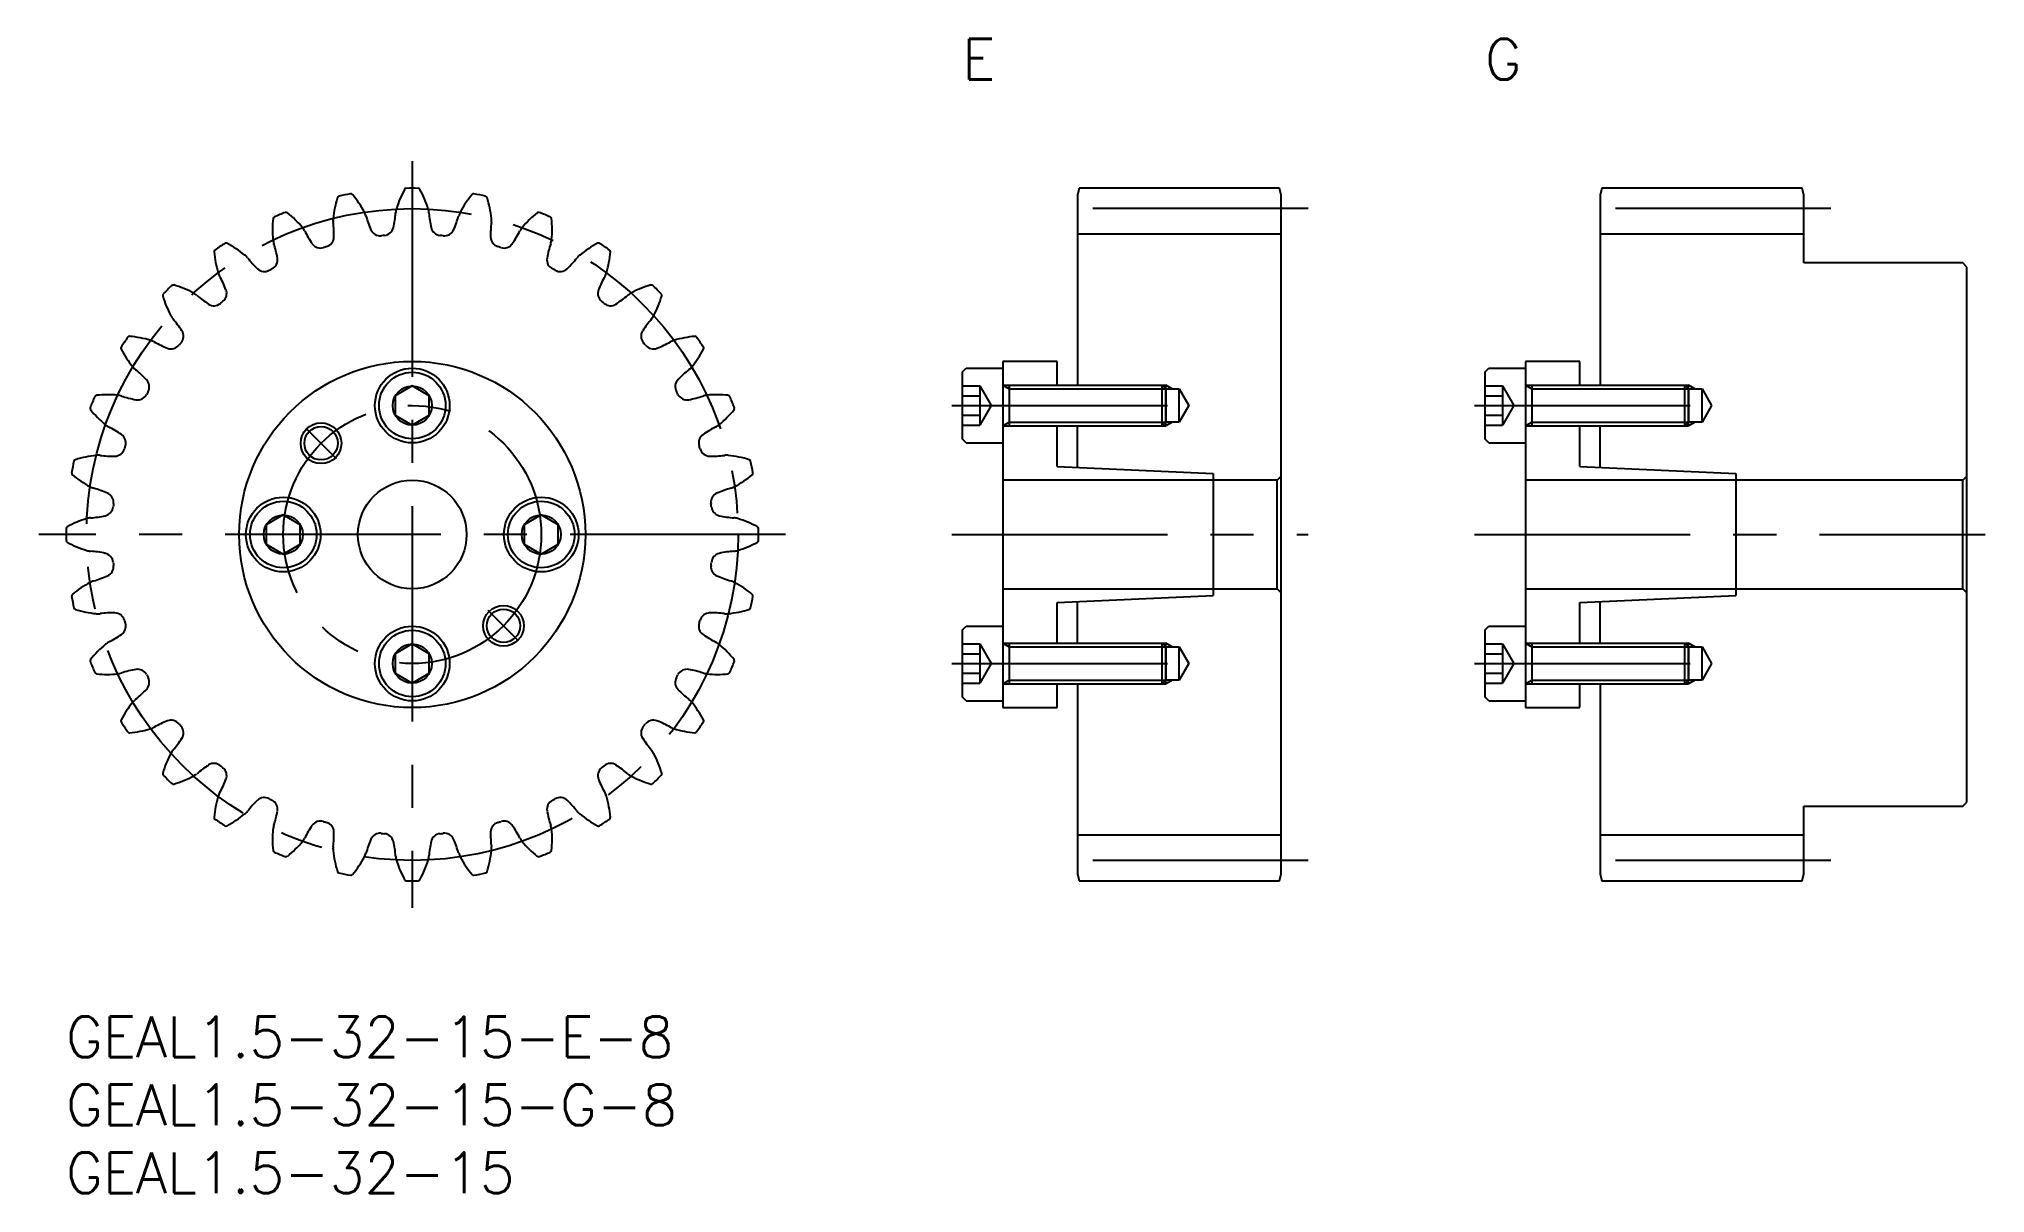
# Model space of a CAD drawing. Extents: x -2 to 141, y -13 to 72.
import ezdxf

# ---------------------------------------------------------------- set-up
doc = ezdxf.new("R2010")
doc.units = 0
doc.header["$LTSCALE"] = 0.5
doc.linetypes.add('CENTER', pattern=[50.8, 31.75, -6.35, 6.35, -6.35])
for name, color, linetype in [('MSM_CENTER', 1, 'CENTER'), ('MSM_CONTINUOUS', 7, 'CONTINUOUS'), ('MSM_NARROW', 5, 'CONTINUOUS'), ('MSM_PART_NUMBER', 7, 'CONTINUOUS')]:
    doc.layers.add(name, color=color, linetype=linetype)
doc.styles.get("Standard").update_dxf_attribs({"font": 'txt.shx', "height": 1, "bigfont": 'bigfont.shx'})

# ---------------------------------------------------------------- blocks, each defined once
blk = doc.blocks.new('*U3')
at = {"layer": 'MSM_PART_NUMBER'}
blk.add_text('GEAL1.5-32-15-G-8', height=3, dxfattribs=at).set_placement((0, -8))
blk = doc.blocks.new('*U4')
at = {"layer": 'MSM_PART_NUMBER'}
blk.add_text('GEAL1.5-32-15-E-8', height=3, dxfattribs=at).set_placement((0, -3))
blk = doc.blocks.new('*U5')
at = {"layer": 'MSM_PART_NUMBER'}
blk.add_text('GEAL1.5-32-15', height=3, dxfattribs=at).set_placement((0, -13))
blk = doc.blocks.new('*U6')
at = {"layer": 'MSM_PART_NUMBER'}
blk.add_text('E', height=3, dxfattribs=at).set_placement((66, 69))
blk = doc.blocks.new('*U7')
at = {"layer": 'MSM_PART_NUMBER'}
blk.add_text('G', height=3, dxfattribs=at).set_placement((104.5, 69))

msp = doc.modelspace()

# ---------------------------------------------------------------- linework, layer by layer
at = {"layer": 'MSM_CENTER'}
for p, q in [((25.5, 63), (25.5, 8)), ((91.5, 59.5), (72.5, 59.5)), ((130, 59.5), (111, 59.5)), ((65.25, 45), (83.12, 45)), ((103.75, 45), (121.62, 45)), ((17.67, 43.33), (19.9, 41.1)), ((53, 35.5), (-2, 35.5)), ((65.25, 35.5), (91.5, 35.5)), ((103.75, 35.5), (141.35, 35.5)), ((33.33, 27.67), (31.1, 29.9)), ((65.25, 26), (83.12, 26)), ((103.75, 26), (121.62, 26)), ((91.5, 11.5), (72.5, 11.5)), ((130, 11.5), (111, 11.5))]:
    msp.add_line(p, q, dxfattribs=at)
for radius in [24, 9.5]:
    msp.add_circle((25.5, 35.5), radius, dxfattribs=at)
at = {"layer": 'MSM_CONTINUOUS'}
for p, q in [((74.63, 61), (74.5, 60.5)), ((74.5, 60.5), (74.5, 46.5)), ((89.37, 61), (74.63, 61)), ((89.5, 60.5), (89.37, 61)), ((89.5, 10.5), (89.5, 60.5)), ((113.13, 61), (113, 60.5)), ((113, 60.5), (113, 46.5)), ((127.87, 61), (113.13, 61)), ((128, 60.5), (127.87, 61)), ((128, 55.5), (128, 60.5)), ((89.5, 57.63), (74.5, 57.63)), ((128, 57.63), (113, 57.63)), ((139.7, 55.5), (128, 55.5)), ((140, 55.2), (139.7, 55.5)), ((140, 15.8), (140, 55.2)), ((66, 47.45), (66.3, 47.75)), ((66, 47.45), (66, 42.55)), ((66.3, 47.75), (69, 47.75)), ((69, 48.25), (69, 22.75)), ((73, 48.25), (69, 48.25)), ((73, 46.5), (73, 48.25)), ((104.5, 47.45), (104.8, 47.75)), ((104.5, 47.45), (104.5, 42.55)), ((104.8, 47.75), (107.5, 47.75)), ((107.5, 48.25), (107.5, 22.75)), ((111.5, 48.25), (107.5, 48.25)), ((111.5, 46.5), (111.5, 48.25)), ((25.5, 46.44), (24.25, 45.72)), ((26.75, 45.72), (25.5, 46.44)), ((66, 46.44), (67.3, 46.44)), ((67.3, 46.44), (67.3, 43.56)), ((67.3, 46.44), (68.13, 45)), ((69, 46.5), (80.73, 46.5)), ((69.47, 46.5), (69.47, 43.5)), ((80.73, 43.5), (80.73, 46.5)), ((80.73, 46.5), (81, 46.23)), ((81, 46.23), (82, 46.23)), ((81, 46.23), (81, 43.77)), ((82, 43.77), (82, 46.23)), ((82, 46.23), (82.71, 45)), ((104.5, 46.44), (105.8, 46.44)), ((105.8, 46.44), (105.8, 43.56)), ((105.8, 46.44), (106.63, 45)), ((107.5, 46.5), (119.23, 46.5)), ((107.97, 46.5), (107.97, 43.5)), ((119.23, 43.5), (119.23, 46.5)), ((119.23, 46.5), (119.5, 46.23)), ((119.5, 46.23), (120.5, 46.23)), ((119.5, 46.23), (119.5, 43.77)), ((120.5, 43.77), (120.5, 46.23)), ((120.5, 46.23), (121.21, 45)), ((24.25, 45.72), (24.25, 44.28)), ((26.75, 44.28), (26.75, 45.72)), ((66, 45.72), (67.3, 45.72)), ((68.13, 45), (67.3, 43.56)), ((82.71, 45), (82, 43.77)), ((104.5, 45.72), (105.8, 45.72)), ((106.63, 45), (105.8, 43.56)), ((121.21, 45), (120.5, 43.77)), ((24.25, 44.28), (25.5, 43.56)), ((25.5, 43.56), (26.75, 44.28)), ((66, 44.28), (67.3, 44.28)), ((66, 43.56), (67.3, 43.56)), ((69, 43.5), (80.73, 43.5)), ((73, 40.5), (73, 43.5)), ((74.5, 40.43), (74.5, 43.5)), ((81, 43.77), (80.73, 43.5)), ((82, 43.77), (81, 43.77)), ((104.5, 44.28), (105.8, 44.28)), ((104.5, 43.56), (105.8, 43.56)), ((107.5, 43.5), (119.23, 43.5)), ((111.5, 40.5), (111.5, 43.5)), ((113, 40.43), (113, 43.5)), ((119.5, 43.77), (119.23, 43.5)), ((120.5, 43.77), (119.5, 43.77)), ((66.3, 42.25), (66, 42.55)), ((66.3, 42.25), (69, 42.25)), ((104.8, 42.25), (104.5, 42.55)), ((104.8, 42.25), (107.5, 42.25)), ((73, 40.5), (84.5, 40)), ((111.5, 40.5), (123, 40)), ((89.2, 39.5), (69, 39.5)), ((84.5, 40), (84.5, 31)), ((89.5, 39.8), (89.2, 39.5)), ((89.2, 31.5), (89.2, 39.5)), ((139.7, 39.5), (107.5, 39.5)), ((123, 40), (123, 31)), ((140, 39.8), (139.7, 39.5)), ((139.7, 31.5), (139.7, 39.5)), ((16, 36.94), (14.75, 36.22)), ((14.75, 36.22), (14.75, 34.78)), ((17.25, 36.22), (16, 36.94)), ((17.25, 34.78), (17.25, 36.22)), ((35, 36.94), (33.75, 36.22)), ((33.75, 36.22), (33.75, 34.78)), ((36.25, 36.22), (35, 36.94)), ((36.25, 34.78), (36.25, 36.22)), ((14.75, 34.78), (16, 34.06)), ((16, 34.06), (17.25, 34.78)), ((33.75, 34.78), (35, 34.06)), ((35, 34.06), (36.25, 34.78)), ((69, 31.5), (89.2, 31.5)), ((73, 30.5), (84.5, 31)), ((73, 27.5), (73, 30.5)), ((74.5, 27.5), (74.5, 30.57)), ((89.2, 31.5), (89.5, 31.2)), ((107.5, 31.5), (139.7, 31.5)), ((111.5, 30.5), (123, 31)), ((111.5, 27.5), (111.5, 30.5)), ((113, 27.5), (113, 30.57)), ((139.7, 31.5), (140, 31.2)), ((66, 28.45), (66.3, 28.75)), ((66.3, 28.75), (69, 28.75)), ((104.5, 28.45), (104.8, 28.75)), ((104.8, 28.75), (107.5, 28.75)), ((25.5, 27.44), (24.25, 26.72)), ((26.75, 26.72), (25.5, 27.44)), ((66, 28.45), (66, 23.55)), ((66, 27.44), (67.3, 27.44)), ((67.3, 27.44), (67.3, 24.56)), ((67.3, 27.44), (68.13, 26)), ((69, 27.5), (80.73, 27.5)), ((69.47, 27.5), (69.47, 24.5)), ((80.73, 24.5), (80.73, 27.5)), ((80.73, 27.5), (81, 27.23)), ((104.5, 28.45), (104.5, 23.55)), ((104.5, 27.44), (105.8, 27.44)), ((105.8, 27.44), (105.8, 24.56)), ((105.8, 27.44), (106.63, 26)), ((107.5, 27.5), (119.23, 27.5)), ((107.97, 27.5), (107.97, 24.5)), ((119.23, 24.5), (119.23, 27.5)), ((119.23, 27.5), (119.5, 27.23)), ((24.25, 26.72), (24.25, 25.28)), ((26.75, 25.28), (26.75, 26.72)), ((66, 26.72), (67.3, 26.72)), ((68.13, 26), (67.3, 24.56)), ((81, 27.23), (82, 27.23)), ((81, 27.23), (81, 24.77)), ((82, 24.77), (82, 27.23)), ((82, 27.23), (82.71, 26)), ((82.71, 26), (82, 24.77)), ((104.5, 26.72), (105.8, 26.72)), ((106.63, 26), (105.8, 24.56)), ((119.5, 27.23), (120.5, 27.23)), ((119.5, 27.23), (119.5, 24.77)), ((120.5, 24.77), (120.5, 27.23)), ((120.5, 27.23), (121.21, 26)), ((121.21, 26), (120.5, 24.77)), ((24.25, 25.28), (25.5, 24.56)), ((25.5, 24.56), (26.75, 25.28)), ((66, 25.28), (67.3, 25.28)), ((66, 24.56), (67.3, 24.56)), ((69, 24.5), (80.73, 24.5)), ((73, 22.75), (73, 24.5)), ((74.5, 24.5), (74.5, 10.5)), ((81, 24.77), (80.73, 24.5)), ((82, 24.77), (81, 24.77)), ((104.5, 25.28), (105.8, 25.28)), ((104.5, 24.56), (105.8, 24.56)), ((107.5, 24.5), (119.23, 24.5)), ((111.5, 22.75), (111.5, 24.5)), ((113, 24.5), (113, 10.5)), ((119.5, 24.77), (119.23, 24.5)), ((120.5, 24.77), (119.5, 24.77)), ((66.3, 23.25), (66, 23.55)), ((66.3, 23.25), (69, 23.25)), ((104.8, 23.25), (104.5, 23.55)), ((104.8, 23.25), (107.5, 23.25)), ((69, 22.75), (73, 22.75)), ((107.5, 22.75), (111.5, 22.75)), ((139.7, 15.5), (140, 15.8)), ((128, 10.5), (128, 15.5)), ((128, 15.5), (139.7, 15.5)), ((89.5, 13.37), (74.5, 13.37)), ((128, 13.37), (113, 13.37)), ((74.5, 10.5), (74.63, 10)), ((89.37, 10), (89.5, 10.5)), ((113, 10.5), (113.13, 10)), ((127.87, 10), (128, 10.5)), ((74.63, 10), (89.37, 10)), ((113.13, 10), (127.87, 10))]:
    msp.add_line(p, q, dxfattribs=at)
for centre, radius in [((25.5, 35.5), 12.75), ((25.5, 45), 2.75), ((25.5, 45), 2.45), ((25.5, 45), 1.44), ((18.78, 42.22), 1.23), ((25.5, 35.5), 4), ((16, 35.5), 2.75), ((16, 35.5), 2.45), ((35, 35.5), 2.75), ((35, 35.5), 2.45), ((16, 35.5), 1.44), ((35, 35.5), 1.44), ((25.5, 26), 2.75), ((32.22, 28.78), 1.23), ((25.5, 26), 2.45), ((25.5, 26), 1.44)]:
    msp.add_circle(centre, radius, dxfattribs=at)
for centre, radius, start, end in [((27.63, 57.95), 8, 162.8045, 174.0625), ((20.13, 60.27), 0.15, 102.2381, 162.8045), ((25.5, 35.5), 25.5, 100.2619, 102.2381), ((20.98, 60.44), 0.15, 39.6955, 100.2619), ((14.94, 55.43), 8, 28.4375, 39.6955), ((31.97, 57.11), 8, 151.5545, 162.8125), ((25.06, 60.85), 0.15, 90.9881, 151.5545), ((25.5, 35.5), 25.5, 89.0119, 90.9881), ((25.94, 60.85), 0.15, 28.4455, 89.0119), ((19.03, 57.11), 8, 17.1875, 28.4455), ((36.06, 55.43), 8, 140.3045, 151.5625), ((30.02, 60.44), 0.15, 79.7381, 140.3045), ((25.5, 35.5), 25.5, 77.7619, 79.7381), ((30.87, 60.27), 0.15, 17.1955, 77.7619), ((23.37, 57.95), 8, 5.9375, 17.1955), ((15.4, 58.75), 0.15, 113.4881, 174.0545), ((25.5, 35.5), 25.5, 111.5119, 113.4881), ((16.2, 59.08), 0.15, 50.9455, 111.5121), ((11.26, 52.99), 8, 39.6875, 50.9455), ((20.89, 58.65), 1.23, 174.0625, 187.2926), ((20.89, 58.65), 1.23, 15.2074, 28.4375), ((28.95, 60.84), 7.11, 195.2074, 204.0209), ((17.18, 59.68), 7.11, 347.2291, 356.0426), ((25.5, 59.11), 1.23, 162.8125, 176.0426), ((25.5, 59.11), 1.23, 3.9574, 17.1875), ((33.82, 59.68), 7.11, 183.9574, 192.7709), ((22.05, 60.84), 7.11, 335.9791, 344.7926), ((30.11, 58.65), 1.23, 151.5625, 164.7926), ((30.11, 58.65), 1.23, 352.7074, 5.9375), ((39.74, 52.99), 8, 129.0545, 140.3125), ((34.8, 59.08), 0.15, 68.4881, 129.0545), ((25.5, 35.5), 25.5, 66.5119, 68.4881), ((35.6, 58.75), 0.15, 5.9455, 66.5119), ((23.2, 57.94), 8, 174.0545, 185.3125), ((16.47, 57.31), 1.23, 26.4574, 39.6875), ((23.94, 61.03), 7.11, 206.4574, 215.2709), ((18.98, 57.43), 0.75, 286.568, 358.4791), ((12.62, 57.59), 7.11, 358.4791, 7.2926), ((23.14, 58.25), 0.75, 204.0209, 275.932), ((25.5, 35.5), 22.12, 95.318, 95.932), ((23.38, 58.28), 0.75, 275.318, 347.2291), ((27.62, 58.28), 0.75, 192.7709, 264.682), ((25.5, 35.5), 22.12, 84.068, 84.682), ((27.86, 58.25), 0.75, 264.068, 335.9791), ((38.38, 57.59), 7.11, 172.7074, 181.5209), ((32.02, 57.43), 0.75, 181.5209, 253.432), ((27.06, 61.03), 7.11, 324.7291, 333.5426), ((34.53, 57.31), 1.23, 140.3125, 153.5426), ((27.8, 57.94), 8, 354.6875, 5.9455), ((11.05, 56.33), 0.15, 124.7381, 185.3045), ((18.87, 57.06), 8, 185.3045, 196.5625), ((25.5, 35.5), 25.5, 122.7619, 124.7381), ((11.78, 56.82), 0.15, 62.1955, 122.7619), ((8.12, 49.87), 8, 50.9375, 62.1955), ((12.38, 55.13), 1.23, 37.7074, 50.9375), ((16.47, 57.31), 1.23, 185.3125, 198.5426), ((8.56, 54.66), 7.11, 9.7291, 18.5426), ((18.74, 57.35), 0.75, 215.2709, 287.182), ((25.5, 35.5), 22.12, 106.568, 107.182), ((25.5, 35.5), 22.12, 72.818, 73.432), ((32.26, 57.35), 0.75, 252.818, 324.7291), ((42.44, 54.66), 7.11, 161.4574, 170.2709), ((34.53, 57.31), 1.23, 341.4574, 354.6875), ((38.62, 55.13), 1.23, 129.0625, 142.2926), ((42.88, 49.87), 8, 117.8045, 129.0625), ((39.22, 56.82), 0.15, 57.2381, 117.8045), ((25.5, 35.5), 25.5, 55.2619, 57.2381), ((32.13, 57.06), 8, 343.4375, 354.6955), ((39.95, 56.33), 0.15, 354.6955, 55.2619), ((12.38, 55.13), 1.23, 196.5625, 209.7926), ((5.14, 50.98), 7.11, 20.9791, 29.7926), ((18.99, 60.23), 7.11, 217.7074, 226.5209), ((14.61, 55.62), 0.75, 226.5209, 298.432), ((25.5, 35.5), 22.12, 117.818, 118.432), ((14.83, 55.73), 0.75, 297.818, 9.7291), ((36.17, 55.73), 0.75, 170.2709, 242.182), ((25.5, 35.5), 22.13, 61.568, 62.182), ((36.39, 55.62), 0.75, 241.568, 313.4791), ((32.01, 60.23), 7.11, 313.4791, 322.2926), ((45.86, 50.98), 7.11, 150.2074, 159.0209), ((38.62, 55.13), 1.23, 330.2074, 343.4375), ((7.27, 53.11), 0.15, 135.9881, 196.5545), ((14.79, 55.35), 8, 196.5545, 207.8125), ((25.5, 35.5), 25.5, 134.0119, 135.9881), ((7.89, 53.73), 0.15, 73.4455, 134.0119), ((5.65, 46.21), 8, 62.1875, 73.4455), ((8.81, 52.19), 1.23, 48.9574, 62.1875), ((14.29, 58.49), 7.11, 228.9574, 237.7709), ((11.08, 53.26), 0.75, 309.068, 20.9791), ((39.92, 53.26), 0.75, 159.0209, 230.932), ((36.71, 58.49), 7.11, 302.2291, 311.0426), ((42.19, 52.19), 1.23, 117.8125, 131.0426), ((45.35, 46.21), 8, 106.5545, 117.8125), ((43.11, 53.73), 0.15, 45.9881, 106.5545), ((25.5, 35.5), 25.5, 44.0119, 45.9881), ((36.21, 55.35), 8, 332.1875, 343.4455), ((43.73, 53.11), 0.15, 343.4455, 44.0119), ((8.81, 52.19), 1.23, 207.8125, 221.0426), ((10.89, 53.1), 0.75, 237.7709, 309.682), ((25.5, 35.5), 22.13, 129.068, 129.682), ((25.5, 35.5), 22.12, 50.318, 50.932), ((40.11, 53.1), 0.75, 230.318, 302.2291), ((42.19, 52.19), 1.23, 318.9574, 332.1875), ((2.51, 46.71), 7.11, 32.2291, 41.0426), ((7.9, 50.11), 0.75, 320.318, 32.2291), ((43.1, 50.11), 0.75, 147.7709, 219.682), ((48.49, 46.71), 7.11, 138.9574, 147.7709), ((4.18, 49.22), 0.15, 147.2381, 207.8045), ((11.13, 52.88), 8, 207.8045, 219.0625), ((25.5, 35.5), 25.5, 145.2619, 147.2381), ((4.67, 49.95), 0.15, 84.6955, 145.2619), ((3.94, 42.13), 8, 73.4375, 84.6955), ((5.87, 48.62), 1.23, 60.2074, 73.4375), ((10.02, 55.86), 7.11, 240.2074, 249.0209), ((7.74, 49.92), 0.75, 249.0209, 320.932), ((25.5, 35.5), 22.12, 140.318, 140.932), ((25.5, 35.5), 22.12, 39.068, 39.682), ((43.26, 49.92), 0.75, 219.068, 290.9791), ((40.98, 55.86), 7.11, 290.9791, 299.7926), ((45.13, 48.62), 1.23, 106.5625, 119.7926), ((47.06, 42.13), 8, 95.3045, 106.5625), ((39.87, 52.88), 8, 320.9375, 332.1955), ((46.33, 49.95), 0.15, 34.7381, 95.3045), ((25.5, 35.5), 25.5, 32.7619, 34.7381), ((46.82, 49.22), 0.15, 332.1955, 32.7619), ((5.87, 48.62), 1.23, 219.0625, 232.2926), ((0.77, 42.01), 7.11, 43.4791, 52.2926), ((50.23, 42.01), 7.11, 127.7074, 136.5209), ((45.13, 48.62), 1.23, 307.7074, 320.9375), ((5.38, 46.39), 0.75, 331.568, 43.4791), ((25.5, 35.5), 22.12, 151.568, 152.182), ((45.62, 46.39), 0.75, 136.5209, 208.432), ((25.5, 35.5), 22.12, 27.818, 28.432), ((1.92, 44.8), 0.15, 158.4881, 219.0545), ((25.5, 35.5), 25.5, 156.5119, 158.4881), ((8.01, 49.74), 8, 219.0545, 230.3125), ((2.25, 45.6), 0.15, 95.9455, 156.5119), ((3.06, 37.8), 8, 84.6875, 95.9455), ((3.69, 44.53), 1.23, 71.4574, 84.6875), ((6.34, 52.44), 7.11, 251.4574, 260.2709), ((5.27, 46.17), 0.75, 260.2709, 332.182), ((45.73, 46.17), 0.75, 207.818, 279.7291), ((44.66, 52.44), 7.11, 279.7291, 288.5426), ((47.31, 44.53), 1.23, 95.3125, 108.5426), ((47.94, 37.8), 8, 84.0545, 95.3125), ((42.99, 49.74), 8, 309.6875, 320.9455), ((48.75, 45.6), 0.15, 23.4881, 84.0545), ((25.5, 35.5), 25.5, 21.5119, 23.4881), ((49.08, 44.8), 0.15, 320.9455, 21.5119), ((3.69, 44.53), 1.23, 230.3125, 243.5426), ((-0.03, 37.06), 7.11, 54.7291, 63.5426), ((51.03, 37.06), 7.11, 116.4574, 125.2709), ((47.31, 44.53), 1.23, 296.4574, 309.6875), ((3.57, 42.02), 0.75, 271.5209, 343.432), ((3.65, 42.26), 0.75, 342.818, 54.7291), ((25.5, 35.5), 22.13, 162.818, 163.432), ((47.35, 42.26), 0.75, 125.2709, 197.182), ((25.5, 35.5), 22.12, 16.568, 17.182), ((47.43, 42.02), 0.75, 196.568, 268.4791), ((25.5, 35.5), 25.5, 167.7619, 169.7381), ((0.73, 40.87), 0.15, 107.1955, 167.7619), ((3.05, 33.37), 8, 95.9375, 107.1955), ((2.35, 40.11), 1.23, 82.7074, 95.9375), ((3.41, 48.38), 7.11, 262.7074, 271.5209), ((47.59, 48.38), 7.11, 268.4791, 277.2926), ((48.65, 40.11), 1.23, 84.0625, 97.2926), ((47.95, 33.37), 8, 72.8045, 84.0625), ((50.27, 40.87), 0.15, 12.2381, 72.8045), ((25.5, 35.5), 25.5, 10.2619, 12.2381), ((0.56, 40.02), 0.15, 169.7381, 230.3045), ((5.57, 46.06), 8, 230.3045, 241.5625), ((2.35, 40.11), 1.23, 241.5625, 254.7926), ((0.16, 32.05), 7.11, 65.9791, 74.7926), ((50.84, 32.05), 7.11, 105.2074, 114.0209), ((48.65, 40.11), 1.23, 285.2074, 298.4375), ((45.43, 46.06), 8, 298.4375, 309.6955), ((50.44, 40.02), 0.15, 309.6955, 10.2617), ((2.72, 37.62), 0.75, 282.7709, 354.682), ((2.75, 37.86), 0.75, 354.068, 65.9791), ((25.5, 35.5), 22.12, 174.068, 174.682), ((48.25, 37.86), 0.75, 114.0209, 185.932), ((25.5, 35.5), 22.12, 5.318, 5.932), ((48.28, 37.62), 0.75, 185.318, 257.2291), ((0.15, 35.94), 0.15, 118.4455, 179.0119), ((25.5, 35.5), 25.5, 179.0119, 180.9881), ((3.89, 29.03), 8, 107.1875, 118.4455), ((1.89, 35.5), 1.23, 93.9574, 107.1875), ((1.32, 43.82), 7.11, 273.9574, 282.7709), ((49.68, 43.82), 7.11, 257.2291, 266.0426), ((49.11, 35.5), 1.23, 72.8125, 86.0426), ((47.11, 29.03), 8, 61.5545, 72.8125), ((50.85, 35.94), 0.15, 0.9881, 61.5545), ((25.5, 35.5), 25.5, 359.0119, 0.9881), ((0.15, 35.06), 0.15, 180.9881, 241.5545), ((3.89, 41.97), 8, 241.5545, 252.8125), ((47.11, 41.97), 8, 287.1875, 298.4455), ((50.85, 35.06), 0.15, 298.4455, 359.0119), ((1.89, 35.5), 1.23, 252.8125, 266.0426), ((1.32, 27.18), 7.11, 77.2291, 86.0426), ((2.72, 33.38), 0.75, 5.318, 77.2291), ((2.75, 33.14), 0.75, 294.0209, 5.932), ((25.5, 35.5), 22.12, 185.318, 185.932), ((48.25, 33.14), 0.75, 174.068, 245.9791), ((25.5, 35.5), 22.13, 354.068, 354.682), ((48.28, 33.38), 0.75, 102.7709, 174.682), ((49.68, 27.18), 7.11, 93.9574, 102.7709), ((49.11, 35.5), 1.23, 273.9574, 287.1875), ((5.57, 24.94), 8, 118.4375, 129.6955), ((2.35, 30.89), 1.23, 105.2074, 118.4375), ((0.16, 38.95), 7.11, 285.2074, 294.0209), ((50.84, 38.95), 7.11, 245.9791, 254.7926), ((48.65, 30.89), 1.23, 61.5625, 74.7926), ((45.43, 24.94), 8, 50.3045, 61.5625), ((0.56, 30.98), 0.15, 129.6955, 190.2619), ((25.5, 35.5), 25.5, 190.2619, 192.2381), ((25.5, 35.5), 25.5, 347.7619, 349.7381), ((50.44, 30.98), 0.15, 349.7381, 50.3045), ((0.73, 30.13), 0.15, 192.2381, 252.8045), ((3.05, 37.63), 8, 252.8045, 264.0625), ((2.35, 30.89), 1.23, 264.0625, 277.2926), ((3.41, 22.62), 7.11, 88.4791, 97.2926), ((3.57, 28.98), 0.75, 16.568, 88.4791), ((3.65, 28.74), 0.75, 305.2709, 17.182), ((25.5, 35.5), 22.13, 196.568, 197.182), ((47.35, 28.74), 0.75, 162.818, 234.7291), ((25.5, 35.5), 22.12, 342.818, 343.432), ((47.43, 28.98), 0.75, 91.5209, 163.432), ((47.59, 22.62), 7.11, 82.7074, 91.5209), ((48.65, 30.89), 1.23, 262.7074, 275.9375), ((47.95, 37.63), 8, 275.9375, 287.1955), ((50.27, 30.13), 0.15, 287.1955, 347.7619), ((8.01, 21.26), 8, 129.6875, 140.9455), ((3.69, 26.47), 1.23, 116.4574, 129.6875), ((-0.03, 33.94), 7.11, 296.4574, 305.2709), ((51.03, 33.94), 7.11, 234.7291, 243.5426), ((47.31, 26.47), 1.23, 50.3125, 63.5426), ((42.99, 21.26), 8, 39.0545, 50.3125), ((1.92, 26.2), 0.15, 140.9455, 201.5119), ((25.5, 35.5), 25.5, 201.5119, 203.4881), ((25.5, 35.5), 25.5, 336.5119, 338.4881), ((49.08, 26.2), 0.15, 338.4881, 39.0545), ((2.25, 25.4), 0.15, 203.4881, 264.0545), ((3.06, 33.2), 8, 264.0545, 275.3125), ((3.69, 26.47), 1.23, 275.3125, 288.5426), ((6.34, 18.56), 7.11, 99.7291, 108.5426), ((5.27, 24.83), 0.75, 27.818, 99.7291), ((25.5, 35.5), 22.12, 207.818, 208.432), ((5.38, 24.61), 0.75, 316.5209, 28.432), ((45.62, 24.61), 0.75, 151.568, 223.4791), ((25.5, 35.5), 22.12, 331.568, 332.182), ((45.73, 24.83), 0.75, 80.2709, 152.182), ((44.66, 18.56), 7.11, 71.4574, 80.2709), ((47.31, 26.47), 1.23, 251.4574, 264.6875), ((47.94, 33.2), 8, 264.6875, 275.9455), ((48.75, 25.4), 0.15, 275.9455, 336.5119), ((11.13, 18.12), 8, 140.9375, 152.1955), ((5.87, 22.38), 1.23, 127.7074, 140.9375), ((0.77, 28.99), 7.11, 307.7074, 316.5209), ((50.23, 28.99), 7.11, 223.4791, 232.2926), ((45.13, 22.38), 1.23, 39.0625, 52.2926), ((39.87, 18.12), 8, 27.8045, 39.0625), ((4.18, 21.78), 0.15, 152.1955, 212.7619), ((25.5, 35.5), 25.5, 212.7619, 214.7381), ((10.02, 15.14), 7.11, 110.9791, 119.7926), ((7.74, 21.08), 0.75, 39.068, 110.9791), ((25.5, 35.5), 22.13, 219.068, 219.682), ((25.5, 35.5), 22.12, 320.318, 320.932), ((43.26, 21.08), 0.75, 69.0209, 140.932), ((40.98, 15.14), 7.11, 60.2074, 69.0209), ((25.5, 35.5), 25.5, 325.2619, 327.2381), ((46.82, 21.78), 0.15, 327.2381, 27.8045), ((4.67, 21.05), 0.15, 214.7381, 275.3045), ((3.94, 28.87), 8, 275.3045, 286.5625), ((5.87, 22.38), 1.23, 286.5625, 299.7926), ((2.51, 24.29), 7.11, 318.9574, 327.7709), ((7.9, 20.89), 0.75, 327.7709, 39.682), ((43.1, 20.89), 0.75, 140.318, 212.2291), ((48.49, 24.29), 7.11, 212.2291, 221.0426), ((45.13, 22.38), 1.23, 240.2074, 253.4375), ((47.06, 28.87), 8, 253.4375, 264.6955), ((46.33, 21.05), 0.15, 264.6955, 325.2619), ((14.79, 15.65), 8, 152.1875, 163.4455), ((8.81, 18.81), 1.23, 138.9574, 152.1875), ((10.89, 17.9), 0.75, 50.318, 122.2291), ((40.11, 17.9), 0.75, 57.7709, 129.682), ((42.19, 18.81), 1.23, 27.8125, 41.0426), ((36.21, 15.65), 8, 16.5545, 27.8125), ((7.27, 17.89), 0.15, 163.4455, 224.0119), ((25.5, 35.5), 25.5, 224.0119, 225.9881), ((5.65, 24.79), 8, 286.5545, 297.8125), ((8.81, 18.81), 1.23, 297.8125, 311.0426), ((14.29, 12.51), 7.11, 122.2291, 131.0426), ((5.14, 20.02), 7.11, 330.2074, 339.0209), ((25.5, 35.5), 22.13, 230.318, 230.932), ((11.08, 17.74), 0.75, 339.0209, 50.932), ((39.92, 17.74), 0.75, 129.068, 200.9791), ((45.86, 20.02), 7.11, 200.9791, 209.7926), ((25.5, 35.5), 22.13, 309.068, 309.682), ((36.71, 12.51), 7.11, 48.9574, 57.7709), ((42.19, 18.81), 1.23, 228.9574, 242.1875), ((45.35, 24.79), 8, 242.1875, 253.4455), ((25.5, 35.5), 25.5, 314.0119, 315.9881), ((43.73, 17.89), 0.15, 315.9881, 16.5545), ((7.89, 17.27), 0.15, 225.9881, 286.5545), ((18.87, 13.94), 8, 163.4375, 174.6955), ((12.38, 15.87), 1.23, 150.2074, 163.4375), ((18.99, 10.77), 7.11, 133.4791, 142.2926), ((14.61, 15.38), 0.75, 61.568, 133.4791), ((25.5, 35.5), 22.12, 241.568, 242.182), ((14.83, 15.27), 0.75, 350.2709, 62.182), ((36.17, 15.27), 0.75, 117.818, 189.7291), ((25.5, 35.5), 22.12, 297.818, 298.432), ((36.39, 15.38), 0.75, 46.5209, 118.432), ((32.01, 10.77), 7.11, 37.7074, 46.5209), ((38.62, 15.87), 1.23, 16.5625, 29.7926), ((32.13, 13.94), 8, 5.3045, 16.5625), ((43.11, 17.27), 0.15, 253.4455, 314.0119), ((11.05, 14.67), 0.15, 174.6955, 235.2619), ((25.5, 35.5), 25.5, 235.2619, 237.2381), ((8.12, 21.13), 8, 297.8045, 309.0625), ((12.38, 15.87), 1.23, 309.0625, 322.2926), ((8.56, 16.34), 7.11, 341.4574, 350.2709), ((18.74, 13.65), 0.75, 72.818, 144.7291), ((25.5, 35.5), 22.12, 252.818, 253.432), ((25.5, 35.5), 22.12, 286.568, 287.182), ((32.26, 13.65), 0.75, 35.2709, 107.182), ((42.44, 16.34), 7.11, 189.7291, 198.5426), ((38.62, 15.87), 1.23, 217.7074, 230.9375), ((42.88, 21.13), 8, 230.9375, 242.1955), ((25.5, 35.5), 25.5, 302.7619, 304.7381), ((39.95, 14.67), 0.15, 304.7381, 5.3045), ((11.78, 14.18), 0.15, 237.2381, 297.8045), ((23.2, 13.06), 8, 174.6875, 185.9455), ((16.47, 13.69), 1.23, 161.4574, 174.6875), ((11.26, 18.01), 8, 309.0545, 320.3125), ((16.47, 13.69), 1.23, 320.3125, 333.5426), ((23.94, 9.97), 7.11, 144.7291, 153.5426), ((18.98, 13.57), 0.75, 1.5209, 73.432), ((12.62, 13.41), 7.11, 352.7074, 1.5209), ((28.95, 10.16), 7.11, 155.9791, 164.7926), ((23.14, 12.75), 0.75, 84.068, 155.9791), ((25.5, 35.5), 22.13, 264.068, 264.682), ((23.38, 12.72), 0.75, 12.7709, 84.682), ((27.62, 12.72), 0.75, 95.318, 167.2291), ((25.5, 35.5), 22.13, 275.318, 275.932), ((27.86, 12.75), 0.75, 24.0209, 95.932), ((22.05, 10.16), 7.11, 15.2074, 24.0209), ((32.02, 13.57), 0.75, 106.568, 178.4791), ((38.38, 13.41), 7.11, 178.4791, 187.2926), ((27.06, 9.97), 7.11, 26.4574, 35.2709), ((34.53, 13.69), 1.23, 206.4574, 219.6875), ((39.74, 18.01), 8, 219.6875, 230.9455), ((34.53, 13.69), 1.23, 5.3125, 18.5426), ((27.8, 13.06), 8, 354.0545, 5.3125), ((39.22, 14.18), 0.15, 242.1955, 302.7619), ((15.4, 12.25), 0.15, 185.9455, 246.5119), ((25.5, 35.5), 25.5, 246.5119, 248.4881), ((16.2, 11.92), 0.15, 248.4881, 309.0545), ((20.89, 12.35), 1.23, 172.7074, 185.9375), ((27.63, 13.05), 8, 185.9375, 197.1955), ((14.94, 15.57), 8, 320.3045, 331.5625), ((20.89, 12.35), 1.23, 331.5625, 344.7926), ((17.18, 11.32), 7.11, 3.9574, 12.7709), ((25.5, 11.89), 1.23, 183.9574, 197.1875), ((31.97, 13.89), 8, 197.1875, 208.4455), ((19.03, 13.89), 8, 331.5545, 342.8125), ((25.5, 11.89), 1.23, 342.8125, 356.0426), ((33.82, 11.32), 7.11, 167.2291, 176.0426), ((30.11, 12.35), 1.23, 195.2074, 208.4375), ((36.06, 15.57), 8, 208.4375, 219.6955), ((23.37, 13.05), 8, 342.8045, 354.0625), ((30.11, 12.35), 1.23, 354.0625, 7.2926), ((34.8, 11.92), 0.15, 230.9455, 291.5119), ((25.5, 35.5), 25.5, 291.5119, 293.4881), ((35.6, 12.25), 0.15, 293.4881, 354.0545), ((20.13, 10.73), 0.15, 197.1955, 257.7619), ((25.5, 35.5), 25.5, 257.7619, 259.7381), ((20.98, 10.56), 0.15, 259.7381, 320.3045), ((25.06, 10.15), 0.15, 208.4455, 269.0119), ((25.94, 10.15), 0.15, 270.9881, 331.5545), ((30.02, 10.56), 0.15, 219.6955, 280.2619), ((25.5, 35.5), 25.5, 280.2619, 282.2381), ((30.87, 10.73), 0.15, 282.2381, 342.8045), ((25.5, 35.5), 25.5, 269.0119, 270.9881)]:
    msp.add_arc(centre, radius, start, end, dxfattribs=at)
at = {"layer": 'MSM_NARROW'}
for p, q in [((69, 46.5), (69.47, 46.23)), ((69.47, 46.23), (81, 46.23)), ((80.73, 46.5), (81, 46.5)), ((81, 43.5), (81, 46.5)), ((81.47, 46.23), (81, 46.5)), ((107.5, 46.5), (107.97, 46.23)), ((107.97, 46.23), (119.5, 46.23)), ((119.23, 46.5), (119.5, 46.5)), ((119.5, 43.5), (119.5, 46.5)), ((119.97, 46.23), (119.5, 46.5)), ((69, 43.5), (69.47, 43.77)), ((69.47, 43.77), (81, 43.77)), ((80.73, 43.5), (81, 43.5)), ((81.47, 43.77), (81, 43.5)), ((107.5, 43.5), (107.97, 43.77)), ((107.97, 43.77), (119.5, 43.77)), ((119.23, 43.5), (119.5, 43.5)), ((119.97, 43.77), (119.5, 43.5)), ((69, 27.5), (69.47, 27.23)), ((80.73, 27.5), (81, 27.5)), ((81, 24.5), (81, 27.5)), ((81.47, 27.23), (81, 27.5)), ((107.5, 27.5), (107.97, 27.23)), ((119.23, 27.5), (119.5, 27.5)), ((119.5, 24.5), (119.5, 27.5)), ((119.97, 27.23), (119.5, 27.5)), ((69.47, 27.23), (81, 27.23)), ((107.97, 27.23), (119.5, 27.23)), ((69, 24.5), (69.47, 24.77)), ((69.47, 24.77), (81, 24.77)), ((80.73, 24.5), (81, 24.5)), ((81.47, 24.77), (81, 24.5)), ((107.5, 24.5), (107.97, 24.77)), ((107.97, 24.77), (119.5, 24.77)), ((119.23, 24.5), (119.5, 24.5)), ((119.97, 24.77), (119.5, 24.5))]:
    msp.add_line(p, q, dxfattribs=at)
for centre in [(18.78, 42.22), (32.22, 28.78)]:
    msp.add_circle(centre, 1.5, dxfattribs=at)

# ---------------------------------------------------------------- block references
at = {"layer": 'MSM_CONTINUOUS'}
for name in ['*U6', '*U7', '*U4', '*U3', '*U5']:
    msp.add_blockref(name, (0, 0), dxfattribs=at)

doc.saveas('drawing.dxf')
